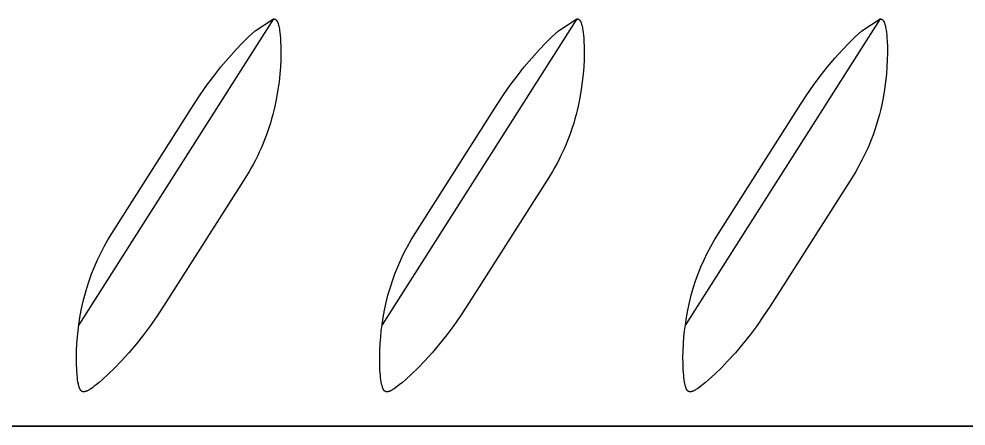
# Model space of a CAD drawing. Header units: millimetres. Extents: x -8 to 1608, y -703 to 404.
# Drawn here: x 670.8 to 705.15, y 185.01 to 199.77 of the extents above; entities that cross this region are included whole.
import ezdxf

# ---------------------------------------------------------------- set-up
doc = ezdxf.new("R2010")
doc.units = ezdxf.units.MM
doc.layers.add('Blocks', color=7, linetype='Continuous')
doc.layers.add('Blocks$Inner', color=7, linetype='Continuous', lineweight=25, true_color=0x007f00)
doc.layers.add('Blocks$Outline', color=7, linetype='Continuous', lineweight=35, true_color=0xff3f3f)

# ---------------------------------------------------------------- blocks, each defined once
blk = doc.blocks.new('Rebar Coffee Table Front')
at = {"layer": 'Blocks$Inner'}
for points in [[(680.034, 199.774), (680.038, 199.774), (680.042, 199.774), (680.046, 199.774), (680.05, 199.774), (680.054, 199.773), (680.058, 199.773), (680.061, 199.772), (680.065, 199.772), (680.069, 199.771), (680.072, 199.77), (680.076, 199.769), (680.08, 199.768), (680.083, 199.767), (680.087, 199.765), (680.09, 199.764), (680.093, 199.762), (680.095, 199.762), (680.097, 199.761), (680.1, 199.759), (680.104, 199.757), (680.107, 199.755), (680.11, 199.753), (680.113, 199.75), (680.116, 199.748), (680.119, 199.746), (680.122, 199.743), (680.125, 199.74), (680.128, 199.738), (680.131, 199.735), (680.133, 199.732), (680.136, 199.729), (680.138, 199.726), (680.141, 199.723), (680.144, 199.719), (680.147, 199.715), (680.15, 199.711), (680.153, 199.707), (680.156, 199.703), (680.158, 199.699), (680.161, 199.695), (680.163, 199.69), (680.168, 199.682), (680.173, 199.673), (680.177, 199.664), (680.181, 199.654), (680.186, 199.642), (680.191, 199.629), (680.196, 199.616), (680.2, 199.603), (680.208, 199.577), (680.215, 199.55), (680.226, 199.507), (680.235, 199.462), (680.243, 199.417), (680.25, 199.371), (680.263, 199.278), (680.273, 199.183), (680.282, 199.08), (680.289, 198.975), (680.297, 198.757), (680.299, 198.53), (680.294, 198.294), (680.282, 198.04), (680.262, 197.774), (680.232, 197.492), (680.193, 197.212), (680.142, 196.913), (680.081, 196.616), (680.045, 196.461), (680.006, 196.307), (679.964, 196.154), (679.919, 196.001), (679.852, 195.788), (679.778, 195.577), (679.707, 195.387), (679.646, 195.237), (679.583, 195.088), (679.516, 194.941), (679.446, 194.795), (679.376, 194.655), (679.303, 194.517), (679.227, 194.38), (679.148, 194.245), (679.015, 194.029), (676.04, 189.358), (675.81, 189.006), (675.57, 188.662), (675.318, 188.325), (675.057, 187.996), (674.786, 187.675), (674.504, 187.362), (674.282, 187.131), (674.052, 186.907), (673.814, 186.69), (673.706, 186.597), (673.595, 186.507), (673.528, 186.456), (673.46, 186.406), (673.406, 186.369), (673.379, 186.351), (673.351, 186.334), (673.328, 186.321), (673.305, 186.308), (673.281, 186.296), (673.269, 186.29), (673.257, 186.285), (673.248, 186.281), (673.239, 186.277), (673.23, 186.273), (673.22, 186.27), (673.211, 186.267), (673.202, 186.264), (673.192, 186.262), (673.187, 186.261), (673.182, 186.26), (673.175, 186.258), (673.168, 186.257), (673.164, 186.257), (673.16, 186.256), (673.156, 186.256), (673.153, 186.256), (673.149, 186.256), (673.145, 186.256), (673.141, 186.256), (673.138, 186.256), (673.134, 186.256), (673.13, 186.256), (673.126, 186.257), (673.123, 186.257), (673.119, 186.258), (673.116, 186.258), (673.113, 186.259), (673.11, 186.26), (673.107, 186.261), (673.103, 186.262), (673.1, 186.263), (673.097, 186.264), (673.094, 186.265), (673.091, 186.267), (673.088, 186.268), (673.085, 186.269), (673.082, 186.271), (673.079, 186.273), (673.076, 186.274), (673.074, 186.276), (673.071, 186.278), (673.068, 186.28), (673.065, 186.283), (673.062, 186.285), (673.059, 186.287), (673.056, 186.29), (673.054, 186.293), (673.051, 186.295), (673.048, 186.298), (673.046, 186.301), (673.044, 186.304), (673.041, 186.306), (673.039, 186.309), (673.037, 186.312), (673.032, 186.318), (673.029, 186.322), (673.027, 186.326), (673.024, 186.33), (673.022, 186.334), (673.017, 186.342), (673.013, 186.351), (673.009, 186.359), (673.005, 186.367), (673.001, 186.376), (672.997, 186.385), (672.993, 186.396), (672.988, 186.408), (672.984, 186.42), (672.98, 186.432), (672.973, 186.456), (672.967, 186.48), (672.96, 186.507), (672.954, 186.535), (672.939, 186.612), (672.927, 186.69), (672.917, 186.769), (672.909, 186.847), (672.893, 187.055), (672.885, 187.273), (672.883, 187.5), (672.888, 187.736), (672.9, 187.996), (672.92, 188.255), (672.942, 188.469), (672.969, 188.682)], [(691.034, 199.774), (683.969, 188.682), (684.009, 188.953), (684.058, 189.222), (684.116, 189.489), (684.182, 189.755), (684.258, 190.018), (684.342, 190.278), (684.435, 190.535), (684.536, 190.789), (684.646, 191.04), (684.764, 191.287), (684.89, 191.529), (685.025, 191.768), (685.167, 192.001), (688.142, 196.672), (688.372, 197.024), (688.612, 197.368), (688.864, 197.705), (689.125, 198.034), (689.396, 198.355), (689.678, 198.668), (689.9, 198.899), (690.13, 199.123), (690.368, 199.34), (691.034, 199.774), (691.038, 199.774), (691.042, 199.774), (691.046, 199.774), (691.05, 199.774), (691.054, 199.773), (691.058, 199.773), (691.061, 199.772), (691.065, 199.772), (691.069, 199.771), (691.072, 199.77), (691.076, 199.769), (691.08, 199.768), (691.083, 199.767), (691.087, 199.765), (691.09, 199.764), (691.093, 199.762), (691.095, 199.762), (691.097, 199.761), (691.1, 199.759), (691.104, 199.757), (691.107, 199.755), (691.11, 199.753), (691.113, 199.75), (691.116, 199.748), (691.119, 199.746), (691.122, 199.743), (691.125, 199.74), (691.128, 199.738), (691.131, 199.735), (691.133, 199.732), (691.136, 199.729), (691.138, 199.726), (691.141, 199.723), (691.144, 199.719), (691.147, 199.715), (691.15, 199.711), (691.153, 199.707), (691.156, 199.703), (691.158, 199.699), (691.161, 199.695), (691.163, 199.69), (691.168, 199.682), (691.173, 199.673), (691.177, 199.664), (691.181, 199.654), (691.186, 199.642), (691.191, 199.629), (691.196, 199.616), (691.2, 199.603), (691.208, 199.577), (691.215, 199.55), (691.226, 199.507), (691.235, 199.462), (691.243, 199.417), (691.25, 199.371), (691.263, 199.278), (691.273, 199.183), (691.282, 199.08), (691.289, 198.975), (691.297, 198.757), (691.299, 198.53), (691.294, 198.294), (691.282, 198.04), (691.262, 197.774), (691.232, 197.492), (691.193, 197.212), (691.142, 196.913), (691.081, 196.616), (691.045, 196.461), (691.006, 196.307), (690.964, 196.154), (690.919, 196.001), (690.852, 195.788), (690.778, 195.577), (690.707, 195.387), (690.646, 195.237), (690.583, 195.088), (690.516, 194.941), (690.446, 194.795), (690.376, 194.655), (690.303, 194.517), (690.227, 194.38), (690.148, 194.245), (690.015, 194.029), (687.04, 189.358), (686.81, 189.006), (686.57, 188.662), (686.318, 188.325), (686.057, 187.996), (685.786, 187.675), (685.504, 187.362), (685.282, 187.131), (685.052, 186.907), (684.814, 186.69), (684.706, 186.597), (684.595, 186.507), (684.528, 186.456), (684.46, 186.406), (684.406, 186.369), (684.379, 186.351), (684.351, 186.334), (684.328, 186.321), (684.305, 186.308), (684.281, 186.296), (684.269, 186.29), (684.257, 186.285), (684.248, 186.281), (684.239, 186.277), (684.23, 186.273), (684.22, 186.27), (684.211, 186.267), (684.202, 186.264), (684.192, 186.262), (684.187, 186.261), (684.182, 186.26), (684.175, 186.258), (684.168, 186.257), (684.164, 186.257), (684.16, 186.256), (684.156, 186.256), (684.153, 186.256), (684.149, 186.256), (684.145, 186.256), (684.141, 186.256), (684.138, 186.256), (684.134, 186.256), (684.13, 186.256), (684.126, 186.257), (684.123, 186.257), (684.119, 186.258), (684.116, 186.258), (684.113, 186.259), (684.11, 186.26), (684.107, 186.261), (684.103, 186.262), (684.1, 186.263), (684.097, 186.264), (684.094, 186.265), (684.091, 186.267), (684.088, 186.268), (684.085, 186.269), (684.082, 186.271), (684.079, 186.273), (684.076, 186.274), (684.074, 186.276), (684.071, 186.278), (684.068, 186.28), (684.065, 186.283), (684.062, 186.285), (684.059, 186.287), (684.056, 186.29), (684.054, 186.293), (684.051, 186.295), (684.048, 186.298), (684.046, 186.301), (684.044, 186.304), (684.041, 186.306), (684.039, 186.309), (684.037, 186.312), (684.032, 186.318), (684.029, 186.322), (684.027, 186.326), (684.024, 186.33), (684.022, 186.334), (684.017, 186.342), (684.013, 186.351), (684.009, 186.359), (684.005, 186.367), (684.001, 186.376), (683.997, 186.385), (683.993, 186.396), (683.988, 186.408), (683.984, 186.42), (683.98, 186.432), (683.973, 186.456), (683.967, 186.48), (683.96, 186.507), (683.954, 186.535), (683.939, 186.612), (683.927, 186.69), (683.917, 186.769), (683.909, 186.847), (683.893, 187.055), (683.885, 187.273), (683.883, 187.5), (683.888, 187.736), (683.9, 187.996), (683.92, 188.255), (683.942, 188.469), (683.969, 188.682)], [(702.034, 199.774), (702.038, 199.774), (702.042, 199.774), (702.046, 199.774), (702.05, 199.774), (702.054, 199.773), (702.058, 199.773), (702.061, 199.772), (702.065, 199.772), (702.069, 199.771), (702.072, 199.77), (702.076, 199.769), (702.08, 199.768), (702.083, 199.767), (702.087, 199.765), (702.09, 199.764), (702.093, 199.762), (702.095, 199.762), (702.097, 199.761), (702.1, 199.759), (702.104, 199.757), (702.107, 199.755), (702.11, 199.753), (702.113, 199.75), (702.116, 199.748), (702.119, 199.746), (702.122, 199.743), (702.125, 199.74), (702.128, 199.738), (702.131, 199.735), (702.133, 199.732), (702.136, 199.729), (702.138, 199.726), (702.141, 199.723), (702.144, 199.719), (702.147, 199.715), (702.15, 199.711), (702.153, 199.707), (702.156, 199.703), (702.158, 199.699), (702.161, 199.695), (702.163, 199.69), (702.168, 199.682), (702.173, 199.673), (702.177, 199.664), (702.181, 199.654), (702.186, 199.642), (702.191, 199.629), (702.196, 199.616), (702.2, 199.603), (702.208, 199.577), (702.215, 199.55), (702.226, 199.507), (702.235, 199.462), (702.243, 199.417), (702.25, 199.371), (702.263, 199.278), (702.273, 199.183), (702.282, 199.08), (702.289, 198.975), (702.297, 198.757), (702.299, 198.53), (702.294, 198.294), (702.282, 198.04), (702.262, 197.774), (702.232, 197.492), (702.193, 197.212), (702.142, 196.913), (702.081, 196.616), (702.045, 196.461), (702.006, 196.307), (701.964, 196.154), (701.919, 196.001), (701.852, 195.788), (701.778, 195.577), (701.707, 195.387), (701.646, 195.237), (701.583, 195.088), (701.516, 194.941), (701.446, 194.795), (701.376, 194.655), (701.303, 194.517), (701.227, 194.38), (701.148, 194.245), (701.015, 194.029), (698.04, 189.358), (697.81, 189.006), (697.57, 188.662), (697.318, 188.325), (697.057, 187.996), (696.786, 187.675), (696.504, 187.362), (696.282, 187.131), (696.052, 186.907), (695.814, 186.69), (695.706, 186.597), (695.595, 186.507), (695.528, 186.456), (695.46, 186.406), (695.406, 186.369), (695.379, 186.351), (695.351, 186.334), (695.328, 186.321), (695.305, 186.308), (695.281, 186.296), (695.269, 186.29), (695.257, 186.285), (695.248, 186.281), (695.239, 186.277), (695.23, 186.273), (695.22, 186.27), (695.211, 186.267), (695.202, 186.264), (695.192, 186.262), (695.187, 186.261), (695.182, 186.26), (695.175, 186.258), (695.168, 186.257), (695.164, 186.257), (695.16, 186.256), (695.156, 186.256), (695.153, 186.256), (695.149, 186.256), (695.145, 186.256), (695.141, 186.256), (695.138, 186.256), (695.134, 186.256), (695.13, 186.256), (695.126, 186.257), (695.123, 186.257), (695.119, 186.258), (695.116, 186.258), (695.113, 186.259), (695.11, 186.26), (695.107, 186.261), (695.103, 186.262), (695.1, 186.263), (695.097, 186.264), (695.094, 186.265), (695.091, 186.267), (695.088, 186.268), (695.085, 186.269), (695.082, 186.271), (695.079, 186.273), (695.076, 186.274), (695.074, 186.276), (695.071, 186.278), (695.068, 186.28), (695.065, 186.283), (695.062, 186.285), (695.059, 186.287), (695.056, 186.29), (695.054, 186.293), (695.051, 186.295), (695.048, 186.298), (695.046, 186.301), (695.044, 186.304), (695.041, 186.306), (695.039, 186.309), (695.037, 186.312), (695.032, 186.318), (695.029, 186.322), (695.027, 186.326), (695.024, 186.33), (695.022, 186.334), (695.017, 186.342), (695.013, 186.351), (695.009, 186.359), (695.005, 186.367), (695.001, 186.376), (694.997, 186.385), (694.993, 186.396), (694.988, 186.408), (694.984, 186.42), (694.98, 186.432), (694.973, 186.456), (694.967, 186.48), (694.96, 186.507), (694.954, 186.535), (694.939, 186.612), (694.927, 186.69), (694.917, 186.769), (694.909, 186.847), (694.893, 187.055), (694.885, 187.273), (694.883, 187.5), (694.888, 187.736), (694.9, 187.996), (694.92, 188.255), (694.942, 188.469), (694.969, 188.682)], [(59.552, 185.015), (162.015, 185.015), (170.181, 185.015), (177.071, 185.015), (181.181, 185.015), (192.181, 185.015), (232.071, 185.015), (236.181, 185.015), (247.181, 185.015), (287.071, 185.015), (404.015, 185.015), (580.015, 185.015), (724.738, 185.015)]]:
    blk.add_lwpolyline(points, dxfattribs=at)
for points in [[(677.142, 196.672), (677.372, 197.024), (677.612, 197.368), (677.864, 197.705), (678.125, 198.034), (678.396, 198.355), (678.678, 198.668), (678.9, 198.899), (679.13, 199.123), (679.368, 199.34), (680.034, 199.774), (672.969, 188.682), (673.009, 188.953), (673.058, 189.222), (673.116, 189.489), (673.182, 189.755), (673.258, 190.018), (673.342, 190.278), (673.435, 190.535), (673.536, 190.789), (673.646, 191.04), (673.764, 191.287), (673.89, 191.529), (674.025, 191.768), (674.167, 192.001)], [(699.142, 196.672), (699.372, 197.024), (699.612, 197.368), (699.864, 197.705), (700.125, 198.034), (700.396, 198.355), (700.678, 198.668), (700.9, 198.899), (701.13, 199.123), (701.368, 199.34), (702.034, 199.774), (694.969, 188.682), (695.009, 188.953), (695.058, 189.222), (695.116, 189.489), (695.182, 189.755), (695.258, 190.018), (695.342, 190.278), (695.435, 190.535), (695.536, 190.789), (695.646, 191.04), (695.764, 191.287), (695.89, 191.529), (696.025, 191.768), (696.167, 192.001)]]:
    blk.add_lwpolyline(points, close=True, dxfattribs=at)
at = {"layer": 'Blocks$Outline'}
blk.add_lwpolyline([(724.739, 185.015), (580.015, 185.015), (404.015, 185.015), (287.071, 185.015), (247.181, 185.015), (236.181, 185.015), (232.071, 185.015), (192.181, 185.015), (181.181, 185.015), (177.071, 185.015), (170.181, 185.015), (162.015, 185.015), (59.551, 185.015)], dxfattribs=at)

msp = doc.modelspace()

# ---------------------------------------------------------------- block references
at = {"layer": 'Blocks'}
msp.add_blockref('Rebar Coffee Table Front', (0, 0), dxfattribs=at)

doc.saveas('drawing.dxf')
